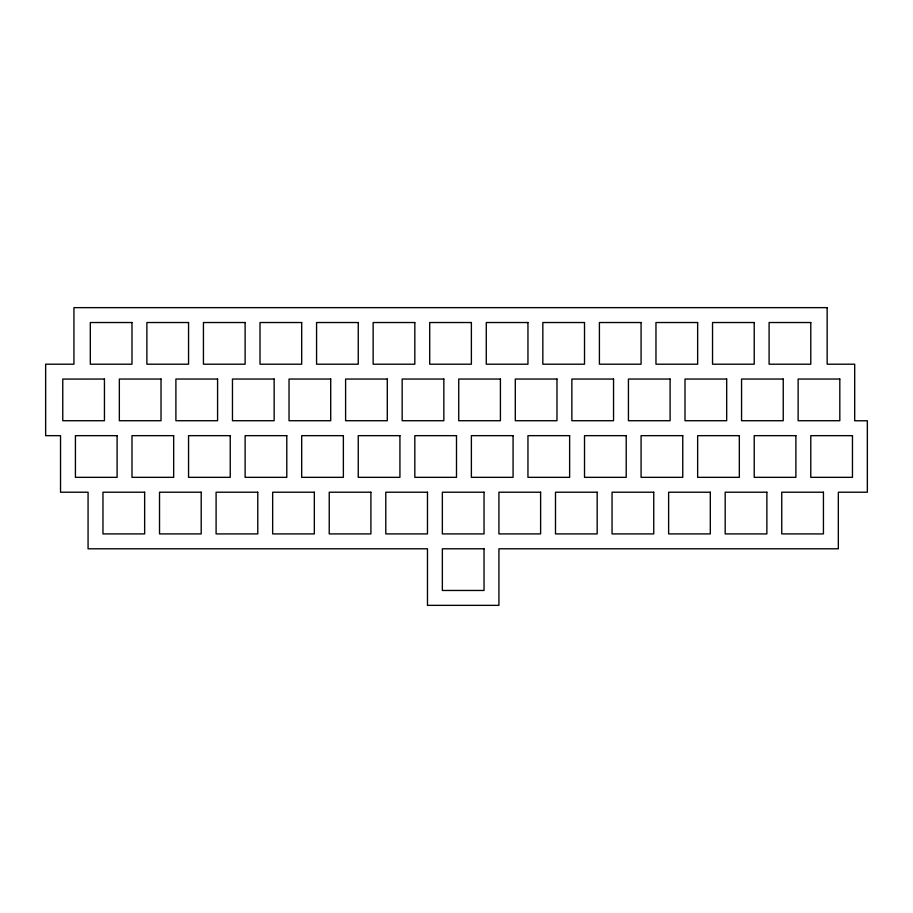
<?xml version="1.0" encoding="UTF-8"?>
<svg xmlns="http://www.w3.org/2000/svg" width="913" height="913" viewBox="0 0 913 913"><rect width="100%" height="100%" fill="white"/><g stroke="black" fill="none" stroke-linecap="round" stroke-linejoin="round"><path stroke-width="1.37" d="M104.447 379.043L62.769 379.089L62.769 420.722L104.447 420.722L104.447 379.043M827.155 307.647L73.93 307.647L73.93 364.207L45.65 364.207L45.65 435.661L60.532 435.661L60.532 492.221L88.07 492.221L88.07 548.793L427.478 548.793L427.478 605.353L498.92 605.353L498.92 548.793L838.328 548.793L838.328 492.221L867.35 492.221L867.35 420.779L854.694 420.779L854.694 364.207L827.155 364.207L827.155 307.647M131.986 322.529L90.307 322.529L90.307 364.207L131.986 364.207L131.986 322.529M188.557 322.529L146.879 322.529L146.879 364.207L188.557 364.207L188.557 322.529M245.118 322.529L203.439 322.529L203.439 364.207L245.118 364.207L245.118 322.529M301.689 322.529L260.011 322.529L260.011 364.207L301.689 364.207L301.689 322.529M358.25 322.529L316.571 322.529L316.571 364.207L358.25 364.207L358.25 322.529M414.822 322.529L373.143 322.529L373.143 364.207L414.822 364.207L414.822 322.529M471.382 322.529L429.703 322.529L429.703 364.207L471.382 364.207L471.382 322.529M527.954 322.529L486.275 322.529L486.275 364.207L527.954 364.207L527.954 322.529M584.514 322.529L542.836 322.529L542.836 364.207L584.514 364.207L584.514 322.529M641.086 322.529L599.407 322.529L599.407 364.207L641.086 364.207L641.086 322.529M697.646 322.529L655.968 322.529L655.968 364.207L697.646 364.207L697.646 322.529M754.218 322.529L712.539 322.529L712.539 364.207L754.218 364.207L754.218 322.529M810.778 322.529L769.1 322.529L769.1 364.207L810.778 364.207L810.778 322.529M161.019 379.043L119.341 379.043L119.341 420.722L161.019 420.722L161.019 379.043M217.579 379.043L175.901 379.043L175.901 420.722L217.579 420.722L217.579 379.043M274.151 379.043L232.473 379.043L232.473 420.722L274.151 420.722L274.151 379.043M330.711 379.043L289.033 379.043L289.033 420.722L330.711 420.722L330.711 379.043M387.283 379.043L345.605 379.043L345.605 420.722L387.283 420.722L387.283 379.043M443.844 379.043L402.165 379.043L402.165 420.722L443.844 420.722L443.844 379.043M500.415 379.043L458.737 379.043L458.737 420.722L500.415 420.722L500.415 379.043M556.976 379.043L515.297 379.043L515.297 420.722L556.976 420.722L556.976 379.043M613.547 379.043L571.869 379.043L571.869 420.722L613.547 420.722L613.547 379.043M670.108 379.043L628.429 379.043L628.429 420.722L670.108 420.722L670.108 379.043M726.68 379.043L685.001 379.043L685.001 420.722L726.68 420.722L726.68 379.043M783.24 379.043L741.561 379.043L741.561 420.722L783.24 420.722L783.24 379.043M839.812 379.043L798.133 379.043L798.133 420.722L839.812 420.722L839.812 379.043M117.104 435.661L75.425 435.661L75.425 477.339L117.104 477.339L117.104 435.661M173.664 435.661L131.986 435.661L131.986 477.339L173.664 477.339L173.664 435.661M230.236 435.661L188.557 435.661L188.557 477.339L230.236 477.339L230.236 435.661M286.796 435.661L245.118 435.661L245.118 477.339L286.796 477.339L286.796 435.661M343.368 435.661L301.689 435.661L301.689 477.339L343.368 477.339L343.368 435.661M399.928 435.661L358.25 435.661L358.25 477.339L399.928 477.339L399.928 435.661M456.5 435.661L414.822 435.661L414.822 477.339L456.5 477.339L456.5 435.661M513.072 435.661L471.382 435.661L471.382 477.339L513.072 477.339L513.072 435.661M569.632 435.661L527.954 435.661L527.954 477.339L569.632 477.339L569.632 435.661M626.204 435.661L584.514 435.661L584.514 477.339L626.204 477.339L626.204 435.661M682.764 435.661L641.086 435.661L641.086 477.339L682.764 477.339L682.764 435.661M739.336 435.661L697.646 435.661L697.646 477.339L739.336 477.339L739.336 435.661M795.896 435.661L754.218 435.661L754.218 477.339L795.896 477.339L795.896 435.661M852.468 435.661L810.778 435.661L810.778 477.339L852.468 477.339L852.468 435.661M144.642 492.221L102.964 492.221L102.964 533.911L144.642 533.911L144.642 492.221M201.202 492.221L159.524 492.221L159.524 533.911L201.202 533.911L201.202 492.221M257.774 492.221L216.096 492.221L216.096 533.911L257.774 533.911L257.774 492.221M314.334 492.221L272.656 492.221L272.656 533.911L314.334 533.911L314.334 492.221M370.906 492.221L329.228 492.221L329.228 533.911L370.906 533.911L370.906 492.221M427.478 492.221L385.788 492.221L385.788 533.911L427.478 533.911L427.478 492.221M484.038 492.221L442.36 492.221L442.36 533.911L484.038 533.911L484.038 492.221M540.61 492.221L498.92 492.221L498.92 533.911L540.61 533.911L540.61 492.221M597.17 492.221L555.492 492.221L555.492 533.911L597.17 533.911L597.17 492.221M653.742 492.221L612.052 492.221L612.052 533.911L653.742 533.911L653.742 492.221M710.303 492.221L668.624 492.221L668.624 533.911L710.303 533.911L710.303 492.221M766.874 492.221L725.184 492.221L725.184 533.911L766.874 533.911L766.874 492.221M823.435 492.221L781.756 492.221L781.756 533.911L823.435 533.911L823.435 492.221M484.038 548.793L442.36 548.793L442.36 590.471L484.038 590.471L484.038 548.793"/></g></svg>
